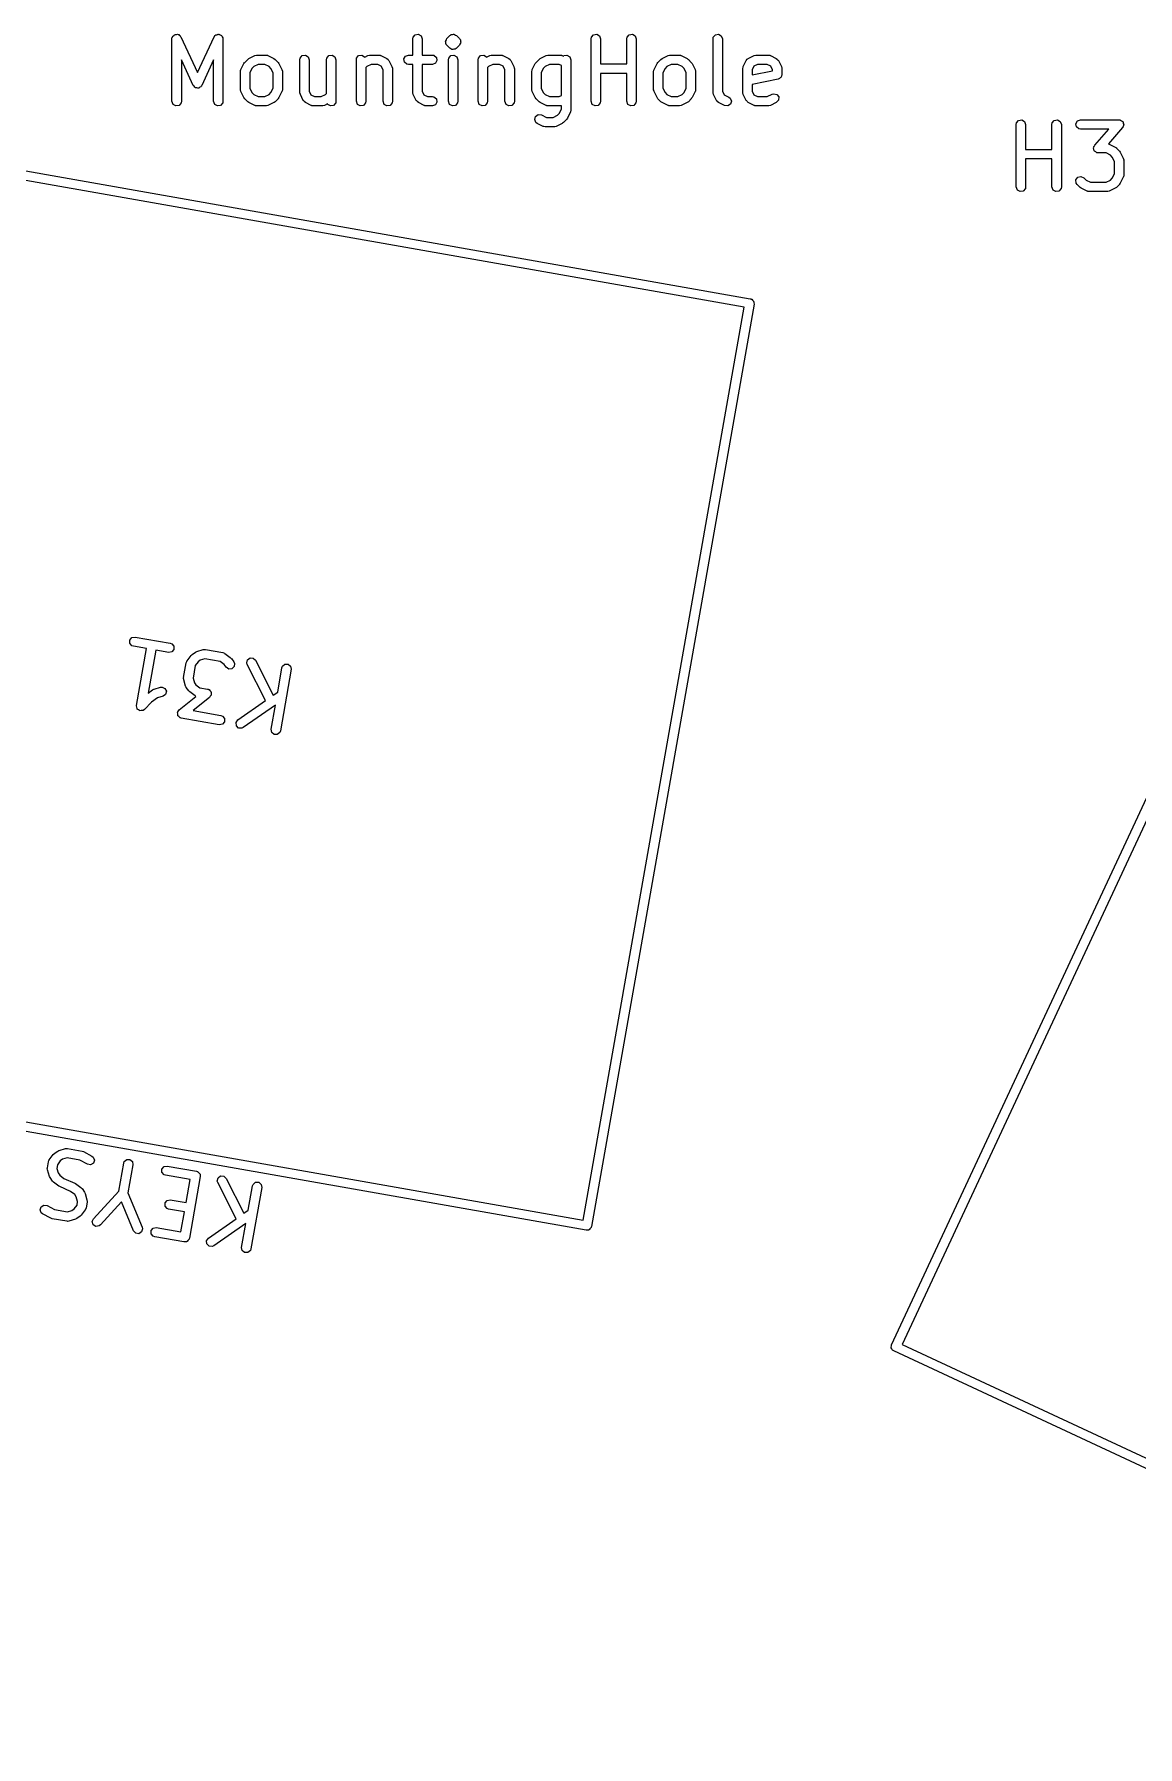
# Model space of a CAD drawing. Extents: x 65 to 209, y -133 to -44.
# Drawn here: x 160.23 to 177.91, y -133.03 to -105.61 of the extents above; entities that cross this region are included whole.
import ezdxf

# ---------------------------------------------------------------- set-up
doc = ezdxf.new("R2010")
doc.units = 0
doc.layers.add('BLACK', color=7, linetype='CONTINUOUS')

msp = doc.modelspace()

# ---------------------------------------------------------------- linework, layer by layer
at = {"layer": 'BLACK', "linetype": 'CONTINUOUS'}
for p, q in [((162.439, -105.68), (162.444, -105.655)), ((162.439, -106.68), (162.439, -105.68)), ((162.444, -105.655), (162.45, -105.647)), ((162.45, -105.647), (162.453, -105.637)), ((162.453, -105.637), (162.466, -105.628)), ((162.466, -105.628), (162.477, -105.615)), ((162.477, -105.615), (162.487, -105.614)), ((162.487, -105.614), (162.495, -105.608)), ((162.495, -105.608), (162.511, -105.609)), ((162.511, -105.609), (162.527, -105.607)), ((162.527, -105.607), (162.536, -105.612)), ((162.536, -105.612), (162.546, -105.612)), ((162.546, -105.612), (162.558, -105.624)), ((162.558, -105.624), (162.572, -105.632)), ((162.572, -105.632), (162.575, -105.642)), ((162.575, -105.642), (162.582, -105.649)), ((162.582, -105.649), (162.848, -106.217)), ((162.848, -106.217), (163.113, -105.649)), ((163.113, -105.649), (163.128, -105.627)), ((163.128, -105.627), (163.137, -105.623)), ((163.137, -105.623), (163.143, -105.615)), ((163.143, -105.615), (163.16, -105.613)), ((163.16, -105.613), (163.174, -105.606)), ((163.174, -105.606), (163.184, -105.608)), ((163.184, -105.608), (163.194, -105.607)), ((163.194, -105.607), (163.208, -105.615)), ((163.208, -105.615), (163.224, -105.619)), ((163.224, -105.619), (163.23, -105.627)), ((163.23, -105.627), (163.238, -105.632)), ((163.238, -105.632), (163.244, -105.648)), ((163.244, -105.648), (163.253, -105.661)), ((163.253, -105.661), (163.253, -105.671)), ((163.253, -105.671), (163.256, -105.68)), ((163.256, -105.68), (163.256, -106.68)), ((166.296, -105.68), (166.301, -105.655)), ((166.296, -105.939), (166.296, -105.68)), ((166.301, -105.655), (166.334, -105.615)), ((166.334, -105.615), (166.384, -105.607)), ((166.384, -105.607), (166.429, -105.632)), ((166.429, -105.632), (166.446, -105.68)), ((166.446, -105.68), (166.446, -105.939)), ((166.821, -105.721), (166.823, -105.715)), ((166.826, -105.74), (166.821, -105.721)), ((166.823, -105.709), (166.834, -105.693)), ((166.823, -105.715), (166.823, -105.709)), ((166.827, -105.76), (166.826, -105.74)), ((166.833, -105.768), (166.827, -105.76)), ((166.834, -105.771), (166.833, -105.768)), ((166.834, -105.693), (166.842, -105.675)), ((166.837, -105.773), (166.834, -105.771)), ((166.842, -105.781), (166.837, -105.773)), ((166.842, -105.675), (166.89, -105.627)), ((166.89, -105.829), (166.842, -105.781)), ((166.89, -105.627), (166.898, -105.622)), ((166.907, -105.837), (166.89, -105.829)), ((166.898, -105.622), (166.9, -105.619)), ((166.9, -105.619), (166.903, -105.618)), ((166.903, -105.618), (166.905, -105.615)), ((166.903, -105.618), (166.903, -105.618)), ((166.905, -105.615), (166.907, -105.615)), ((166.907, -105.615), (166.911, -105.612)), ((166.923, -105.848), (166.907, -105.837)), ((166.911, -105.612), (166.931, -105.611)), ((166.927, -105.848), (166.923, -105.848)), ((166.93, -105.849), (166.927, -105.848)), ((166.933, -105.849), (166.93, -105.849)), ((166.931, -105.611), (166.949, -105.606)), ((166.936, -105.85), (166.933, -105.849)), ((166.955, -105.845), (166.936, -105.85)), ((166.949, -105.606), (166.953, -105.607)), ((166.953, -105.607), (166.956, -105.607)), ((166.975, -105.844), (166.955, -105.845)), ((166.956, -105.607), (166.959, -105.608)), ((166.959, -105.608), (166.962, -105.608)), ((166.962, -105.608), (166.978, -105.619)), ((166.978, -105.841), (166.975, -105.844)), ((166.978, -105.619), (166.996, -105.627)), ((166.98, -105.841), (166.978, -105.841)), ((166.982, -105.838), (166.98, -105.841)), ((166.983, -105.838), (166.982, -105.838)), ((166.986, -105.837), (166.983, -105.838)), ((166.988, -105.834), (166.986, -105.837)), ((166.996, -105.829), (166.988, -105.834)), ((166.996, -105.627), (167.044, -105.675)), ((167.044, -105.781), (166.996, -105.829)), ((167.044, -105.675), (167.049, -105.683)), ((167.052, -105.763), (167.044, -105.781)), ((167.049, -105.683), (167.052, -105.685)), ((167.052, -105.685), (167.053, -105.688)), ((167.063, -105.747), (167.052, -105.763)), ((167.053, -105.688), (167.058, -105.696)), ((167.058, -105.696), (167.06, -105.716)), ((167.06, -105.716), (167.065, -105.735)), ((167.065, -105.735), (167.062, -105.741)), ((167.062, -105.741), (167.063, -105.747)), ((169.154, -105.68), (169.158, -105.655)), ((169.154, -106.68), (169.154, -105.68)), ((169.158, -105.655), (169.191, -105.615)), ((169.191, -105.615), (169.242, -105.607)), ((169.242, -105.607), (169.286, -105.632)), ((169.286, -105.632), (169.304, -105.68)), ((169.304, -105.68), (169.304, -106.082)), ((169.725, -105.68), (169.73, -105.655)), ((169.725, -106.082), (169.725, -105.68)), ((169.73, -105.655), (169.762, -105.615)), ((169.762, -105.615), (169.813, -105.607)), ((169.813, -105.607), (169.857, -105.632)), ((169.857, -105.632), (169.875, -105.68)), ((169.875, -105.68), (169.875, -106.68)), ((171.106, -105.68), (171.11, -105.655)), ((171.106, -106.538), (171.106, -105.68)), ((171.11, -105.655), (171.143, -105.615)), ((171.143, -105.615), (171.194, -105.607)), ((171.194, -105.607), (171.238, -105.632)), ((171.238, -105.632), (171.256, -105.68)), ((171.256, -105.68), (171.256, -106.52)), ((162.78, -106.426), (162.589, -106.018)), ((162.589, -106.018), (162.589, -106.68)), ((163.106, -106.018), (162.916, -106.426)), ((163.106, -106.68), (163.106, -106.018)), ((163.542, -106.171), (163.59, -106.075)), ((163.59, -106.075), (163.603, -106.057)), ((163.603, -106.057), (163.604, -106.056)), ((163.604, -106.056), (163.652, -106.008)), ((163.652, -106.008), (163.67, -105.995)), ((163.67, -105.995), (163.671, -105.994)), ((163.671, -105.994), (163.766, -105.947)), ((163.749, -106.123), (163.719, -106.153)), ((163.818, -106.089), (163.749, -106.123)), ((163.766, -105.947), (163.791, -105.939)), ((163.791, -105.939), (163.796, -105.94)), ((163.796, -105.94), (163.8, -105.939)), ((163.8, -105.939), (163.943, -105.939)), ((163.925, -106.089), (163.818, -106.089)), ((163.994, -106.123), (163.925, -106.089)), ((163.943, -105.939), (163.969, -105.943)), ((163.969, -105.943), (163.972, -105.946)), ((163.972, -105.946), (163.976, -105.947)), ((163.976, -105.947), (164.072, -105.994)), ((164.024, -106.153), (163.994, -106.123)), ((164.072, -105.994), (164.09, -106.008)), ((164.09, -106.008), (164.091, -106.008)), ((164.091, -106.008), (164.139, -106.056)), ((164.139, -106.056), (164.152, -106.074)), ((164.152, -106.074), (164.153, -106.075)), ((164.153, -106.075), (164.2, -106.171)), ((164.487, -106.014), (164.491, -105.988)), ((164.487, -106.538), (164.487, -106.014)), ((164.491, -105.988), (164.524, -105.949)), ((164.524, -105.949), (164.575, -105.94)), ((164.575, -105.94), (164.619, -105.966)), ((164.619, -105.966), (164.637, -106.014)), ((164.637, -106.014), (164.637, -106.52)), ((164.915, -106.014), (164.92, -105.988)), ((164.915, -106.554), (164.915, -106.014)), ((164.92, -105.988), (164.953, -105.949)), ((164.953, -105.949), (165.004, -105.94)), ((165.004, -105.94), (165.048, -105.966)), ((165.048, -105.966), (165.065, -106.014)), ((165.065, -106.014), (165.065, -106.68)), ((165.392, -106.014), (165.396, -105.988)), ((165.392, -106.68), (165.392, -106.014)), ((165.396, -105.988), (165.429, -105.949)), ((165.429, -105.949), (165.48, -105.94)), ((165.48, -105.94), (165.524, -105.966)), ((165.524, -105.966), (165.526, -105.971)), ((165.526, -105.971), (165.576, -105.947)), ((165.559, -106.123), (165.542, -106.14)), ((165.542, -106.14), (165.542, -106.68)), ((165.627, -106.089), (165.559, -106.123)), ((165.576, -105.947), (165.601, -105.939)), ((165.601, -105.939), (165.605, -105.94)), ((165.605, -105.94), (165.61, -105.939)), ((165.61, -105.939), (165.752, -105.939)), ((165.735, -106.089), (165.627, -106.089)), ((165.792, -106.117), (165.735, -106.089)), ((165.752, -105.939), (165.778, -105.943)), ((165.778, -105.943), (165.781, -105.946)), ((165.781, -105.946), (165.786, -105.947)), ((165.786, -105.947), (165.881, -105.994)), ((165.82, -106.174), (165.792, -106.117)), ((165.881, -105.994), (165.902, -106.01)), ((165.902, -106.01), (165.907, -106.02)), ((165.907, -106.02), (165.915, -106.028)), ((165.915, -106.028), (165.962, -106.123)), ((165.962, -106.123), (165.97, -106.148)), ((165.97, -106.148), (165.969, -106.152)), ((166.155, -106.001), (166.18, -105.956)), ((166.164, -106.051), (166.155, -106.001)), ((166.203, -106.084), (166.164, -106.051)), ((166.18, -105.956), (166.229, -105.939)), ((166.229, -106.089), (166.203, -106.084)), ((166.229, -105.939), (166.296, -105.939)), ((166.296, -106.089), (166.229, -106.089)), ((166.296, -106.538), (166.296, -106.089)), ((166.446, -105.939), (166.61, -105.939)), ((166.61, -106.089), (166.446, -106.089)), ((166.446, -106.089), (166.446, -106.52)), ((166.61, -105.939), (166.635, -105.943)), ((166.658, -106.071), (166.61, -106.089)), ((166.635, -105.943), (166.674, -105.976)), ((166.683, -106.027), (166.658, -106.071)), ((166.674, -105.976), (166.683, -106.027)), ((166.868, -106.014), (166.872, -105.988)), ((166.868, -106.68), (166.868, -106.014)), ((166.872, -105.988), (166.905, -105.949)), ((166.905, -105.949), (166.956, -105.94)), ((166.956, -105.94), (167, -105.966)), ((167, -105.966), (167.018, -106.014)), ((167.018, -106.014), (167.018, -106.68)), ((167.344, -106.014), (167.349, -105.988)), ((167.344, -106.68), (167.344, -106.014)), ((167.349, -105.988), (167.382, -105.949)), ((167.382, -105.949), (167.432, -105.94)), ((167.432, -105.94), (167.476, -105.966)), ((167.476, -105.966), (167.479, -105.971)), ((167.479, -105.971), (167.528, -105.947)), ((167.511, -106.123), (167.494, -106.14)), ((167.494, -106.14), (167.494, -106.68)), ((167.58, -106.089), (167.511, -106.123)), ((167.528, -105.947), (167.553, -105.939)), ((167.553, -105.939), (167.558, -105.94)), ((167.558, -105.94), (167.562, -105.939)), ((167.562, -105.939), (167.705, -105.939)), ((167.687, -106.089), (167.58, -106.089)), ((167.744, -106.117), (167.687, -106.089)), ((167.705, -105.939), (167.73, -105.943)), ((167.73, -105.943), (167.734, -105.946)), ((167.734, -105.946), (167.738, -105.947)), ((167.738, -105.947), (167.834, -105.994)), ((167.773, -106.174), (167.744, -106.117)), ((167.834, -105.994), (167.854, -106.01)), ((167.854, -106.01), (167.859, -106.02)), ((167.859, -106.02), (167.867, -106.028)), ((167.867, -106.028), (167.915, -106.123)), ((167.915, -106.123), (167.922, -106.148)), ((167.922, -106.148), (167.921, -106.152)), ((168.209, -106.171), (168.257, -106.075)), ((168.257, -106.075), (168.27, -106.057)), ((168.27, -106.057), (168.271, -106.056)), ((168.271, -106.056), (168.318, -106.008)), ((168.318, -106.008), (168.337, -105.995)), ((168.337, -105.995), (168.338, -105.994)), ((168.338, -105.994), (168.433, -105.947)), ((168.416, -106.123), (168.385, -106.153)), ((168.484, -106.089), (168.416, -106.123)), ((168.433, -105.947), (168.458, -105.939)), ((168.458, -105.939), (168.462, -105.94)), ((168.462, -105.94), (168.467, -105.939)), ((168.467, -105.939), (168.657, -105.939)), ((168.639, -106.089), (168.484, -106.089)), ((168.677, -106.108), (168.639, -106.089)), ((168.657, -105.939), (168.683, -105.943)), ((168.677, -106.586), (168.677, -106.108)), ((168.683, -105.943), (168.686, -105.946)), ((168.686, -105.946), (168.691, -105.947)), ((168.691, -105.947), (168.709, -105.956)), ((168.709, -105.956), (168.715, -105.949)), ((168.715, -105.949), (168.765, -105.94)), ((168.765, -105.94), (168.81, -105.966)), ((168.81, -105.966), (168.827, -106.014)), ((168.827, -106.014), (168.827, -106.823)), ((169.304, -106.082), (169.725, -106.082)), ((170.161, -106.171), (170.209, -106.075)), ((170.209, -106.075), (170.222, -106.057)), ((170.222, -106.057), (170.223, -106.056)), ((170.223, -106.056), (170.271, -106.008)), ((170.271, -106.008), (170.289, -105.995)), ((170.289, -105.995), (170.29, -105.994)), ((170.29, -105.994), (170.386, -105.947)), ((170.368, -106.123), (170.338, -106.153)), ((170.437, -106.089), (170.368, -106.123)), ((170.386, -105.947), (170.41, -105.939)), ((170.41, -105.939), (170.415, -105.94)), ((170.415, -105.94), (170.419, -105.939)), ((170.419, -105.939), (170.562, -105.939)), ((170.544, -106.089), (170.437, -106.089)), ((170.613, -106.123), (170.544, -106.089)), ((170.562, -105.939), (170.588, -105.943)), ((170.588, -105.943), (170.591, -105.946)), ((170.591, -105.946), (170.595, -105.947)), ((170.595, -105.947), (170.691, -105.994)), ((170.643, -106.153), (170.613, -106.123)), ((170.691, -105.994), (170.709, -106.008)), ((170.709, -106.008), (170.71, -106.008)), ((170.71, -106.008), (170.758, -106.056)), ((170.758, -106.056), (170.771, -106.074)), ((170.771, -106.074), (170.772, -106.075)), ((170.772, -106.075), (170.819, -106.171)), ((171.582, -106.157), (171.587, -106.131)), ((171.587, -106.131), (171.59, -106.127)), ((171.59, -106.123), (171.638, -106.028)), ((171.59, -106.127), (171.59, -106.123)), ((171.638, -106.028), (171.653, -106.007)), ((171.653, -106.007), (171.663, -106.002)), ((171.663, -106.002), (171.671, -105.994)), ((171.671, -105.994), (171.766, -105.947)), ((171.761, -106.117), (171.732, -106.174)), ((171.818, -106.089), (171.761, -106.117)), ((171.766, -105.947), (171.791, -105.939)), ((171.791, -105.939), (171.796, -105.94)), ((171.796, -105.94), (171.8, -105.939)), ((171.8, -105.939), (171.99, -105.939)), ((171.973, -106.089), (171.818, -106.089)), ((172.03, -106.117), (171.973, -106.089)), ((171.99, -105.939), (172.016, -105.943)), ((172.016, -105.943), (172.02, -105.946)), ((172.02, -105.946), (172.024, -105.947)), ((172.024, -105.947), (172.119, -105.994)), ((172.058, -106.174), (172.03, -106.117)), ((172.119, -105.994), (172.14, -106.01)), ((172.14, -106.01), (172.145, -106.02)), ((172.145, -106.02), (172.153, -106.028)), ((172.153, -106.028), (172.2, -106.123)), ((172.2, -106.123), (172.208, -106.148)), ((172.208, -106.148), (172.207, -106.152)), ((163.535, -106.204), (163.539, -106.179)), ((163.535, -106.49), (163.535, -106.204)), ((163.539, -106.179), (163.542, -106.175)), ((163.542, -106.175), (163.542, -106.171)), ((163.719, -106.153), (163.685, -106.222)), ((163.685, -106.222), (163.685, -106.472)), ((164.058, -106.222), (164.024, -106.153)), ((164.058, -106.472), (164.058, -106.222)), ((164.2, -106.171), (164.208, -106.196)), ((164.208, -106.196), (164.207, -106.2)), ((164.207, -106.2), (164.208, -106.204)), ((164.208, -106.204), (164.208, -106.49)), ((165.82, -106.68), (165.82, -106.174)), ((165.969, -106.152), (165.97, -106.157)), ((165.97, -106.157), (165.97, -106.68)), ((167.773, -106.68), (167.773, -106.174)), ((167.921, -106.152), (167.923, -106.157)), ((167.923, -106.157), (167.923, -106.68)), ((168.201, -106.204), (168.206, -106.179)), ((168.201, -106.49), (168.201, -106.204)), ((168.206, -106.179), (168.209, -106.175)), ((168.209, -106.175), (168.209, -106.171)), ((168.385, -106.153), (168.351, -106.222)), ((168.351, -106.222), (168.351, -106.472)), ((169.725, -106.232), (169.304, -106.232)), ((169.304, -106.232), (169.304, -106.68)), ((169.725, -106.68), (169.725, -106.232)), ((170.154, -106.204), (170.158, -106.179)), ((170.154, -106.49), (170.154, -106.204)), ((170.158, -106.179), (170.161, -106.175)), ((170.161, -106.175), (170.161, -106.171)), ((170.338, -106.153), (170.304, -106.222)), ((170.304, -106.222), (170.304, -106.472)), ((170.677, -106.222), (170.643, -106.153)), ((170.677, -106.472), (170.677, -106.222)), ((170.819, -106.171), (170.827, -106.196)), ((170.827, -106.196), (170.826, -106.2)), ((170.826, -106.2), (170.827, -106.204)), ((170.827, -106.204), (170.827, -106.49)), ((171.582, -106.538), (171.582, -106.157)), ((171.732, -106.174), (171.732, -106.256)), ((171.732, -106.256), (172.058, -106.19)), ((172.148, -106.325), (171.732, -106.409)), ((171.732, -106.409), (171.732, -106.52)), ((172.058, -106.19), (172.058, -106.174)), ((172.159, -106.319), (172.148, -106.325)), ((172.171, -106.317), (172.159, -106.319)), ((172.18, -106.306), (172.171, -106.317)), ((172.192, -106.299), (172.18, -106.306)), ((172.196, -106.287), (172.192, -106.299)), ((172.204, -106.277), (172.196, -106.287)), ((172.208, -106.252), (172.204, -106.277)), ((172.207, -106.152), (172.208, -106.157)), ((172.208, -106.157), (172.208, -106.252)), ((162.457, -106.729), (162.439, -106.68)), ((162.589, -106.68), (162.585, -106.706)), ((162.793, -106.44), (162.78, -106.426)), ((162.805, -106.456), (162.793, -106.44)), ((162.811, -106.458), (162.805, -106.456)), ((162.816, -106.463), (162.811, -106.458)), ((162.835, -106.464), (162.816, -106.463)), ((162.854, -106.469), (162.835, -106.464)), ((162.86, -106.467), (162.854, -106.469)), ((162.867, -106.467), (162.86, -106.467)), ((162.883, -106.456), (162.867, -106.467)), ((162.901, -106.448), (162.883, -106.456)), ((162.906, -106.44), (162.901, -106.448)), ((162.909, -106.438), (162.906, -106.44)), ((162.91, -106.434), (162.909, -106.438)), ((162.916, -106.426), (162.91, -106.434)), ((163.123, -106.729), (163.106, -106.68)), ((163.256, -106.68), (163.251, -106.706)), ((163.536, -106.494), (163.535, -106.49)), ((163.535, -106.498), (163.536, -106.494)), ((163.542, -106.523), (163.535, -106.498)), ((163.59, -106.619), (163.542, -106.523)), ((163.591, -106.62), (163.59, -106.619)), ((163.604, -106.638), (163.591, -106.62)), ((163.652, -106.686), (163.604, -106.638)), ((163.653, -106.686), (163.652, -106.686)), ((163.671, -106.7), (163.653, -106.686)), ((163.685, -106.472), (163.719, -106.541)), ((163.719, -106.541), (163.749, -106.571)), ((163.749, -106.571), (163.818, -106.605)), ((163.818, -106.605), (163.925, -106.605)), ((163.925, -106.605), (163.994, -106.571)), ((163.994, -106.571), (164.024, -106.541)), ((164.024, -106.541), (164.058, -106.472)), ((164.091, -106.686), (164.073, -106.699)), ((164.139, -106.638), (164.091, -106.686)), ((164.153, -106.619), (164.139, -106.637)), ((164.139, -106.637), (164.139, -106.638)), ((164.2, -106.523), (164.153, -106.619)), ((164.201, -106.519), (164.2, -106.523)), ((164.204, -106.516), (164.201, -106.519)), ((164.208, -106.49), (164.204, -106.516)), ((164.488, -106.542), (164.487, -106.538)), ((164.487, -106.546), (164.488, -106.542)), ((164.495, -106.571), (164.487, -106.546)), ((164.542, -106.666), (164.495, -106.571)), ((164.551, -106.674), (164.542, -106.666)), ((164.555, -106.684), (164.551, -106.674)), ((164.576, -106.7), (164.555, -106.684)), ((164.637, -106.52), (164.665, -106.577)), ((164.665, -106.577), (164.722, -106.605)), ((164.722, -106.605), (164.83, -106.605)), ((164.83, -106.605), (164.898, -106.571)), ((164.898, -106.571), (164.915, -106.554)), ((165.065, -106.68), (165.061, -106.706)), ((165.409, -106.729), (165.392, -106.68)), ((165.542, -106.68), (165.537, -106.706)), ((165.838, -106.729), (165.82, -106.68)), ((165.97, -106.68), (165.966, -106.706)), ((166.298, -106.542), (166.296, -106.538)), ((166.297, -106.546), (166.298, -106.542)), ((166.304, -106.571), (166.297, -106.546)), ((166.352, -106.666), (166.304, -106.571)), ((166.36, -106.674), (166.352, -106.666)), ((166.365, -106.684), (166.36, -106.674)), ((166.386, -106.7), (166.365, -106.684)), ((166.446, -106.52), (166.475, -106.577)), ((166.475, -106.577), (166.532, -106.605)), ((166.532, -106.605), (166.61, -106.605)), ((166.61, -106.605), (166.635, -106.61)), ((166.635, -106.61), (166.674, -106.643)), ((166.683, -106.693), (166.658, -106.738)), ((166.674, -106.643), (166.683, -106.693)), ((166.885, -106.729), (166.868, -106.68)), ((167.018, -106.68), (167.013, -106.706)), ((167.362, -106.729), (167.344, -106.68)), ((167.494, -106.68), (167.49, -106.706)), ((167.79, -106.729), (167.773, -106.68)), ((167.923, -106.68), (167.918, -106.706)), ((168.203, -106.494), (168.201, -106.49)), ((168.202, -106.498), (168.203, -106.494)), ((168.209, -106.523), (168.202, -106.498)), ((168.257, -106.619), (168.209, -106.523)), ((168.258, -106.62), (168.257, -106.619)), ((168.271, -106.638), (168.258, -106.62)), ((168.318, -106.686), (168.271, -106.638)), ((168.32, -106.686), (168.318, -106.686)), ((168.338, -106.7), (168.32, -106.686)), ((168.351, -106.472), (168.385, -106.541)), ((168.385, -106.541), (168.416, -106.571)), ((168.416, -106.571), (168.484, -106.605)), ((168.484, -106.605), (168.639, -106.605)), ((168.639, -106.605), (168.677, -106.586)), ((169.171, -106.729), (169.154, -106.68)), ((169.304, -106.68), (169.299, -106.706)), ((169.743, -106.729), (169.725, -106.68)), ((169.875, -106.68), (169.87, -106.706)), ((170.155, -106.494), (170.154, -106.49)), ((170.154, -106.498), (170.155, -106.494)), ((170.161, -106.523), (170.154, -106.498)), ((170.209, -106.619), (170.161, -106.523)), ((170.21, -106.62), (170.209, -106.619)), ((170.223, -106.638), (170.21, -106.62)), ((170.271, -106.686), (170.223, -106.638)), ((170.272, -106.686), (170.271, -106.686)), ((170.29, -106.7), (170.272, -106.686)), ((170.304, -106.472), (170.338, -106.541)), ((170.338, -106.541), (170.368, -106.571)), ((170.368, -106.571), (170.437, -106.605)), ((170.437, -106.605), (170.544, -106.605)), ((170.544, -106.605), (170.613, -106.571)), ((170.613, -106.571), (170.643, -106.541)), ((170.643, -106.541), (170.677, -106.472)), ((170.71, -106.686), (170.692, -106.699)), ((170.758, -106.638), (170.71, -106.686)), ((170.772, -106.619), (170.758, -106.637)), ((170.758, -106.637), (170.758, -106.638)), ((170.819, -106.523), (170.772, -106.619)), ((170.82, -106.519), (170.819, -106.523)), ((170.823, -106.516), (170.82, -106.519)), ((170.827, -106.49), (170.823, -106.516)), ((171.107, -106.542), (171.106, -106.538)), ((171.106, -106.546), (171.107, -106.542)), ((171.114, -106.571), (171.106, -106.546)), ((171.161, -106.666), (171.114, -106.571)), ((171.17, -106.674), (171.161, -106.666)), ((171.174, -106.684), (171.17, -106.674)), ((171.195, -106.7), (171.174, -106.684)), ((171.256, -106.52), (171.284, -106.577)), ((171.284, -106.577), (171.357, -106.613)), ((171.357, -106.613), (171.378, -106.629)), ((171.378, -106.629), (171.399, -106.676)), ((171.399, -106.676), (171.384, -106.725)), ((171.584, -106.542), (171.582, -106.538)), ((171.583, -106.546), (171.584, -106.542)), ((171.59, -106.571), (171.583, -106.546)), ((171.638, -106.666), (171.59, -106.571)), ((171.646, -106.674), (171.638, -106.666)), ((171.65, -106.684), (171.646, -106.674)), ((171.671, -106.7), (171.65, -106.684)), ((171.732, -106.52), (171.761, -106.577)), ((171.761, -106.577), (171.818, -106.605)), ((171.818, -106.605), (171.973, -106.605)), ((171.973, -106.605), (172.052, -106.566)), ((172.052, -106.566), (172.077, -106.558)), ((172.077, -106.558), (172.127, -106.57)), ((172.155, -106.663), (172.119, -106.7)), ((172.127, -106.57), (172.158, -106.611)), ((172.158, -106.611), (172.155, -106.663)), ((162.501, -106.754), (162.457, -106.729)), ((162.552, -106.745), (162.501, -106.754)), ((162.585, -106.706), (162.552, -106.745)), ((163.168, -106.754), (163.123, -106.729)), ((163.218, -106.745), (163.168, -106.754)), ((163.251, -106.706), (163.218, -106.745)), ((163.766, -106.747), (163.671, -106.7)), ((163.771, -106.748), (163.766, -106.747)), ((163.774, -106.751), (163.771, -106.748)), ((163.8, -106.755), (163.774, -106.751)), ((163.943, -106.755), (163.8, -106.755)), ((163.947, -106.754), (163.943, -106.755)), ((163.951, -106.755), (163.947, -106.754)), ((163.976, -106.747), (163.951, -106.755)), ((164.072, -106.7), (163.976, -106.747)), ((164.073, -106.699), (164.072, -106.7)), ((164.671, -106.747), (164.576, -106.7)), ((164.676, -106.748), (164.671, -106.747)), ((164.679, -106.751), (164.676, -106.748)), ((164.705, -106.755), (164.679, -106.751)), ((164.848, -106.755), (164.705, -106.755)), ((164.852, -106.754), (164.848, -106.755)), ((164.856, -106.755), (164.852, -106.754)), ((164.881, -106.747), (164.856, -106.755)), ((164.931, -106.723), (164.881, -106.747)), ((164.933, -106.729), (164.931, -106.723)), ((164.977, -106.754), (164.933, -106.729)), ((165.028, -106.745), (164.977, -106.754)), ((165.061, -106.706), (165.028, -106.745)), ((165.454, -106.754), (165.409, -106.729)), ((165.504, -106.745), (165.454, -106.754)), ((165.537, -106.706), (165.504, -106.745)), ((165.882, -106.754), (165.838, -106.729)), ((165.933, -106.745), (165.882, -106.754)), ((165.966, -106.706), (165.933, -106.745)), ((166.481, -106.747), (166.386, -106.7)), ((166.485, -106.748), (166.481, -106.747)), ((166.489, -106.751), (166.485, -106.748)), ((166.514, -106.755), (166.489, -106.751)), ((166.61, -106.755), (166.514, -106.755)), ((166.658, -106.738), (166.61, -106.755)), ((166.93, -106.754), (166.885, -106.729)), ((166.98, -106.745), (166.93, -106.754)), ((167.013, -106.706), (166.98, -106.745)), ((167.406, -106.754), (167.362, -106.729)), ((167.457, -106.745), (167.406, -106.754)), ((167.49, -106.706), (167.457, -106.745)), ((167.835, -106.754), (167.79, -106.729)), ((167.885, -106.745), (167.835, -106.754)), ((167.918, -106.706), (167.885, -106.745)), ((168.249, -106.971), (168.264, -106.921)), ((168.269, -107.018), (168.249, -106.971)), ((168.264, -106.921), (168.306, -106.893)), ((168.306, -106.893), (168.357, -106.899)), ((168.433, -106.747), (168.338, -106.7)), ((168.357, -106.899), (168.437, -106.939)), ((168.438, -106.748), (168.433, -106.747)), ((168.437, -106.939), (168.544, -106.939)), ((168.441, -106.751), (168.438, -106.748)), ((168.467, -106.755), (168.441, -106.751)), ((168.657, -106.755), (168.467, -106.755)), ((168.544, -106.939), (168.613, -106.904)), ((168.613, -106.904), (168.643, -106.874)), ((168.643, -106.874), (168.677, -106.806)), ((168.661, -106.754), (168.657, -106.755)), ((168.666, -106.755), (168.661, -106.754)), ((168.677, -106.751), (168.666, -106.755)), ((168.677, -106.806), (168.677, -106.751)), ((168.758, -106.972), (168.71, -107.019)), ((168.772, -106.952), (168.758, -106.97)), ((168.758, -106.97), (168.758, -106.972)), ((168.819, -106.857), (168.772, -106.952)), ((168.82, -106.852), (168.819, -106.857)), ((168.823, -106.849), (168.82, -106.852)), ((168.827, -106.823), (168.823, -106.849)), ((169.216, -106.754), (169.171, -106.729)), ((169.266, -106.745), (169.216, -106.754)), ((169.299, -106.706), (169.266, -106.745)), ((169.787, -106.754), (169.743, -106.729)), ((169.838, -106.745), (169.787, -106.754)), ((169.87, -106.706), (169.838, -106.745)), ((170.386, -106.747), (170.29, -106.7)), ((170.39, -106.748), (170.386, -106.747)), ((170.393, -106.751), (170.39, -106.748)), ((170.419, -106.755), (170.393, -106.751)), ((170.562, -106.755), (170.419, -106.755)), ((170.566, -106.754), (170.562, -106.755)), ((170.57, -106.755), (170.566, -106.754)), ((170.595, -106.747), (170.57, -106.755)), ((170.691, -106.7), (170.595, -106.747)), ((170.692, -106.699), (170.691, -106.7)), ((171.29, -106.747), (171.195, -106.7)), ((171.341, -106.753), (171.29, -106.747)), ((171.384, -106.725), (171.341, -106.753)), ((171.766, -106.747), (171.671, -106.7)), ((171.771, -106.748), (171.766, -106.747)), ((171.774, -106.751), (171.771, -106.748)), ((171.8, -106.755), (171.774, -106.751)), ((171.99, -106.755), (171.8, -106.755)), ((171.995, -106.754), (171.99, -106.755)), ((171.999, -106.755), (171.995, -106.754)), ((172.024, -106.747), (171.999, -106.755)), ((172.119, -106.7), (172.024, -106.747)), ((156.929, -107.238), (171.701, -109.842)), ((168.29, -107.033), (168.269, -107.018)), ((168.386, -107.081), (168.29, -107.033)), ((168.39, -107.081), (168.386, -107.081)), ((168.393, -107.084), (168.39, -107.081)), ((168.419, -107.089), (168.393, -107.084)), ((168.562, -107.089), (168.419, -107.089)), ((168.566, -107.087), (168.562, -107.089)), ((168.57, -107.088), (168.566, -107.087)), ((168.595, -107.081), (168.57, -107.088)), ((168.691, -107.033), (168.595, -107.081)), ((168.692, -107.032), (168.691, -107.033)), ((168.71, -107.019), (168.692, -107.032)), ((175.963, -107.052), (175.968, -107.027)), ((175.963, -108.052), (175.963, -107.052)), ((175.968, -107.027), (176.001, -106.987)), ((176.001, -106.987), (176.051, -106.979)), ((176.051, -106.979), (176.096, -107.004)), ((176.096, -107.004), (176.113, -107.052)), ((176.113, -107.052), (176.113, -107.454)), ((176.535, -107.052), (176.539, -107.027)), ((176.535, -107.454), (176.535, -107.052)), ((176.539, -107.027), (176.572, -106.987)), ((176.572, -106.987), (176.623, -106.979)), ((176.623, -106.979), (176.667, -107.004)), ((176.667, -107.004), (176.685, -107.052)), ((176.685, -107.052), (176.685, -108.052)), ((176.917, -107.039), (176.942, -106.995)), ((176.926, -107.09), (176.917, -107.039)), ((176.965, -107.123), (176.926, -107.09)), ((176.942, -106.995), (176.99, -106.977)), ((176.99, -107.127), (176.965, -107.123)), ((176.99, -106.977), (177.61, -106.977)), ((177.444, -107.127), (176.99, -107.127)), ((177.22, -107.384), (177.444, -107.127)), ((177.666, -107.102), (177.438, -107.362)), ((177.61, -106.977), (177.621, -106.979)), ((177.621, -106.979), (177.624, -106.979)), ((177.624, -106.979), (177.627, -106.98)), ((177.627, -106.98), (177.635, -106.982)), ((177.635, -106.982), (177.651, -106.995)), ((177.651, -106.995), (177.668, -107.005)), ((177.673, -107.083), (177.666, -107.102)), ((177.668, -107.005), (177.67, -107.011)), ((177.67, -107.011), (177.674, -107.015)), ((177.683, -107.065), (177.673, -107.083)), ((177.674, -107.015), (177.678, -107.035)), ((177.678, -107.035), (177.685, -107.054)), ((177.685, -107.054), (177.682, -107.06)), ((177.682, -107.06), (177.683, -107.065)), ((171.602, -109.977), (156.977, -107.398)), ((176.113, -107.454), (176.535, -107.454)), ((177.201, -107.432), (177.203, -107.426)), ((177.208, -107.451), (177.201, -107.432)), ((177.202, -107.42), (177.212, -107.403)), ((177.203, -107.426), (177.202, -107.42)), ((177.211, -107.471), (177.208, -107.451)), ((177.216, -107.475), (177.211, -107.471)), ((177.212, -107.403), (177.22, -107.384)), ((177.218, -107.48), (177.216, -107.475)), ((177.235, -107.491), (177.218, -107.48)), ((177.251, -107.504), (177.235, -107.491)), ((177.259, -107.505), (177.251, -107.504)), ((177.262, -107.507), (177.259, -107.505)), ((177.265, -107.506), (177.262, -107.507)), ((177.276, -107.508), (177.265, -107.506)), ((177.401, -107.508), (177.276, -107.508)), ((177.47, -107.543), (177.401, -107.508)), ((177.438, -107.362), (177.445, -107.363)), ((177.445, -107.363), (177.448, -107.366)), ((177.448, -107.366), (177.453, -107.366)), ((177.453, -107.366), (177.548, -107.414)), ((177.548, -107.414), (177.566, -107.427)), ((177.566, -107.427), (177.567, -107.428)), ((177.567, -107.428), (177.615, -107.476)), ((177.615, -107.476), (177.628, -107.494)), ((177.628, -107.494), (177.629, -107.495)), ((177.629, -107.495), (177.677, -107.59)), ((176.535, -107.604), (176.113, -107.604)), ((176.113, -107.604), (176.113, -108.052)), ((176.535, -108.052), (176.535, -107.604)), ((177.5, -107.573), (177.47, -107.543)), ((177.535, -107.642), (177.5, -107.573)), ((177.535, -107.844), (177.535, -107.642)), ((177.677, -107.59), (177.684, -107.615)), ((177.684, -107.615), (177.683, -107.62)), ((177.683, -107.62), (177.685, -107.624)), ((177.685, -107.624), (177.685, -107.862)), ((175.981, -108.101), (175.963, -108.052)), ((176.113, -108.052), (176.109, -108.078)), ((176.552, -108.101), (176.535, -108.052)), ((176.685, -108.052), (176.68, -108.078)), ((176.918, -107.938), (176.947, -107.896)), ((176.923, -107.989), (176.918, -107.938)), ((176.937, -108.01), (176.923, -107.989)), ((176.985, -108.058), (176.937, -108.01)), ((176.947, -107.896), (176.997, -107.882)), ((176.987, -108.058), (176.985, -108.058)), ((177.005, -108.072), (176.987, -108.058)), ((176.997, -107.882), (177.044, -107.904)), ((177.044, -107.904), (177.083, -107.943)), ((177.083, -107.943), (177.151, -107.977)), ((177.151, -107.977), (177.401, -107.977)), ((177.401, -107.977), (177.47, -107.943)), ((177.47, -107.943), (177.5, -107.913)), ((177.5, -107.913), (177.535, -107.844)), ((177.567, -108.058), (177.549, -108.071)), ((177.615, -108.01), (177.567, -108.058)), ((177.616, -108.009), (177.615, -108.01)), ((177.629, -107.991), (177.616, -108.009)), ((177.677, -107.895), (177.629, -107.991)), ((177.68, -107.888), (177.677, -107.891)), ((177.677, -107.891), (177.677, -107.895)), ((177.685, -107.862), (177.68, -107.888)), ((176.025, -108.126), (175.981, -108.101)), ((176.076, -108.117), (176.025, -108.126)), ((176.109, -108.078), (176.076, -108.117)), ((176.596, -108.126), (176.552, -108.101)), ((176.647, -108.117), (176.596, -108.126)), ((176.68, -108.078), (176.647, -108.117)), ((177.1, -108.119), (177.005, -108.072)), ((177.104, -108.12), (177.1, -108.119)), ((177.108, -108.123), (177.104, -108.12)), ((177.133, -108.127), (177.108, -108.123)), ((177.419, -108.127), (177.133, -108.127)), ((177.423, -108.126), (177.419, -108.127)), ((177.428, -108.127), (177.423, -108.126)), ((177.453, -108.119), (177.428, -108.127)), ((177.548, -108.072), (177.453, -108.119)), ((177.549, -108.071), (177.548, -108.072)), ((169.023, -124.602), (171.602, -109.977)), ((171.762, -109.929), (169.158, -124.701)), ((171.701, -109.842), (171.711, -109.846)), ((171.711, -109.846), (171.714, -109.846)), ((171.714, -109.846), (171.717, -109.848)), ((171.717, -109.848), (171.726, -109.851)), ((171.726, -109.851), (171.738, -109.866)), ((171.738, -109.866), (171.753, -109.879)), ((171.753, -109.879), (171.755, -109.885)), ((171.755, -109.885), (171.759, -109.891)), ((171.759, -109.891), (171.759, -109.91)), ((171.759, -109.91), (171.762, -109.929)), ((173.965, -126.596), (180.304, -113.001)), ((180.409, -113.133), (174.133, -126.591)), ((161.765, -115.31), (161.798, -115.27)), ((161.765, -115.361), (161.765, -115.31)), ((161.798, -115.4), (161.765, -115.361)), ((161.798, -115.27), (161.849, -115.262)), ((161.823, -115.409), (161.798, -115.4)), ((162.03, -115.446), (161.823, -115.409)), ((161.849, -115.262), (162.412, -115.361)), ((161.87, -116.357), (162.03, -115.446)), ((162.178, -115.472), (162.057, -116.158)), ((162.386, -115.508), (162.178, -115.472)), ((162.412, -115.361), (162.436, -115.37)), ((162.436, -115.37), (162.469, -115.409)), ((162.469, -115.46), (162.436, -115.5)), ((162.469, -115.409), (162.469, -115.46)), ((162.838, -115.492), (162.94, -115.462)), ((162.94, -115.462), (162.966, -115.459)), ((162.966, -115.459), (162.97, -115.461)), ((162.97, -115.461), (162.974, -115.46)), ((162.974, -115.46), (163.256, -115.51)), ((162.436, -115.5), (162.386, -115.508)), ((162.625, -115.91), (162.667, -115.675)), ((162.667, -115.675), (162.676, -115.651)), ((162.676, -115.651), (162.679, -115.648)), ((162.679, -115.648), (162.68, -115.644)), ((162.68, -115.644), (162.744, -115.558)), ((162.744, -115.558), (162.76, -115.543)), ((162.76, -115.543), (162.761, -115.541)), ((162.761, -115.541), (162.816, -115.503)), ((162.811, -115.719), (162.776, -115.918)), ((162.857, -115.657), (162.811, -115.719)), ((162.816, -115.503), (162.837, -115.493)), ((162.837, -115.493), (162.838, -115.492)), ((162.892, -115.633), (162.857, -115.657)), ((162.966, -115.611), (162.892, -115.633)), ((163.212, -115.654), (162.966, -115.611)), ((163.274, -115.7), (163.212, -115.654)), ((163.256, -115.51), (163.28, -115.518)), ((163.305, -115.745), (163.274, -115.7)), ((163.28, -115.518), (163.283, -115.522)), ((163.283, -115.522), (163.287, -115.523)), ((163.287, -115.523), (163.373, -115.587)), ((163.347, -115.774), (163.305, -115.745)), ((163.373, -115.587), (163.388, -115.603)), ((163.388, -115.603), (163.39, -115.604)), ((163.39, -115.604), (163.428, -115.659)), ((163.435, -115.734), (163.399, -115.77)), ((163.428, -115.659), (163.439, -115.683)), ((163.439, -115.683), (163.435, -115.734)), ((163.637, -115.675), (163.649, -115.625)), ((163.645, -115.7), (163.637, -115.675)), ((163.938, -116.279), (163.645, -115.7)), ((163.649, -115.625), (163.69, -115.594)), ((163.69, -115.594), (163.741, -115.597)), ((163.741, -115.597), (163.779, -115.632)), ((163.779, -115.632), (164.062, -116.192)), ((164.201, -115.752), (164.209, -115.728)), ((164.209, -115.728), (164.249, -115.695)), ((164.249, -115.695), (164.3, -115.695)), ((164.3, -115.695), (164.339, -115.728)), ((164.339, -115.728), (164.348, -115.778)), ((162.624, -115.918), (162.626, -115.914)), ((162.627, -115.944), (162.624, -115.918)), ((162.626, -115.914), (162.625, -115.91)), ((162.658, -116.046), (162.627, -115.944)), ((162.776, -115.918), (162.798, -115.992)), ((162.798, -115.992), (162.823, -116.027)), ((163.399, -115.77), (163.347, -115.774)), ((164.132, -116.144), (164.201, -115.752)), ((164.348, -115.778), (164.175, -116.763)), ((162.057, -116.158), (162.129, -116.107)), ((162.206, -116.237), (162.111, -116.303)), ((162.129, -116.107), (162.15, -116.097)), ((162.15, -116.097), (162.151, -116.096)), ((162.151, -116.096), (162.253, -116.066)), ((162.296, -116.21), (162.206, -116.237)), ((162.253, -116.066), (162.279, -116.063)), ((162.279, -116.063), (162.326, -116.084)), ((162.337, -116.179), (162.296, -116.21)), ((162.326, -116.084), (162.349, -116.129)), ((162.349, -116.129), (162.337, -116.179)), ((162.553, -116.427), (162.822, -116.211)), ((162.659, -116.048), (162.658, -116.046)), ((162.668, -116.068), (162.659, -116.048)), ((162.707, -116.123), (162.668, -116.068)), ((162.708, -116.124), (162.707, -116.123)), ((162.724, -116.14), (162.708, -116.124)), ((162.809, -116.204), (162.724, -116.14)), ((163.042, -116.227), (162.776, -116.44)), ((162.813, -116.205), (162.809, -116.204)), ((162.816, -116.208), (162.813, -116.205)), ((162.822, -116.211), (162.816, -116.208)), ((162.823, -116.027), (162.884, -116.073)), ((162.884, -116.073), (163.008, -116.094)), ((163.008, -116.094), (163.018, -116.098)), ((163.018, -116.098), (163.022, -116.098)), ((163.022, -116.098), (163.024, -116.1)), ((163.024, -116.1), (163.032, -116.103)), ((163.032, -116.103), (163.045, -116.119)), ((163.052, -116.209), (163.042, -116.227)), ((163.045, -116.119), (163.06, -116.132)), ((163.065, -116.194), (163.052, -116.209)), ((163.06, -116.132), (163.061, -116.138)), ((163.061, -116.138), (163.065, -116.143)), ((163.065, -116.143), (163.065, -116.163)), ((163.065, -116.163), (163.068, -116.183)), ((163.068, -116.183), (163.065, -116.188)), ((163.065, -116.188), (163.065, -116.194)), ((163.495, -116.589), (163.938, -116.279)), ((164.062, -116.192), (164.132, -116.144)), ((161.869, -116.365), (161.87, -116.361)), ((161.875, -116.386), (161.869, -116.365)), ((161.87, -116.361), (161.87, -116.357)), ((161.879, -116.407), (161.875, -116.386)), ((161.882, -116.41), (161.879, -116.407)), ((161.883, -116.414), (161.882, -116.41)), ((161.901, -116.426), (161.883, -116.414)), ((161.918, -116.44), (161.901, -116.426)), ((161.922, -116.44), (161.918, -116.44)), ((161.926, -116.443), (161.922, -116.44)), ((161.947, -116.44), (161.926, -116.443)), ((161.969, -116.44), (161.947, -116.44)), ((161.973, -116.437), (161.969, -116.44)), ((161.977, -116.437), (161.973, -116.437)), ((161.998, -116.422), (161.977, -116.437)), ((162.111, -116.303), (161.998, -116.422)), ((162.527, -116.471), (162.53, -116.466)), ((162.53, -116.491), (162.527, -116.471)), ((162.53, -116.46), (162.543, -116.444)), ((162.53, -116.466), (162.53, -116.46)), ((162.53, -116.511), (162.53, -116.491)), ((162.533, -116.516), (162.53, -116.511)), ((162.534, -116.522), (162.533, -116.516)), ((162.55, -116.535), (162.534, -116.522)), ((162.543, -116.444), (162.553, -116.427)), ((162.563, -116.551), (162.55, -116.535)), ((162.571, -116.553), (162.563, -116.551)), ((162.573, -116.555), (162.571, -116.553)), ((162.576, -116.556), (162.573, -116.555)), ((162.587, -116.559), (162.576, -116.556)), ((163.197, -116.667), (162.587, -116.559)), ((162.776, -116.44), (163.223, -116.519)), ((163.223, -116.519), (163.247, -116.528)), ((163.247, -116.528), (163.28, -116.567)), ((163.28, -116.567), (163.28, -116.619)), ((164.095, -116.353), (163.581, -116.712)), ((164.027, -116.737), (164.095, -116.353)), ((163.247, -116.658), (163.197, -116.667)), ((163.28, -116.619), (163.247, -116.658)), ((163.466, -116.632), (163.495, -116.589)), ((163.47, -116.683), (163.466, -116.632)), ((163.506, -116.719), (163.47, -116.683)), ((163.557, -116.723), (163.506, -116.719)), ((163.581, -116.712), (163.557, -116.723)), ((164.036, -116.788), (164.027, -116.737)), ((164.075, -116.821), (164.036, -116.788)), ((164.126, -116.821), (164.075, -116.821)), ((164.166, -116.788), (164.126, -116.821)), ((164.175, -116.763), (164.166, -116.788)), ((154.398, -122.023), (169.023, -124.602)), ((169.071, -124.762), (154.299, -122.158)), ((160.443, -123.762), (160.46, -123.668)), ((160.46, -123.668), (160.468, -123.644)), ((160.468, -123.644), (160.472, -123.641)), ((160.472, -123.641), (160.473, -123.637)), ((160.473, -123.637), (160.537, -123.551)), ((160.537, -123.551), (160.553, -123.536)), ((160.553, -123.536), (160.554, -123.535)), ((160.554, -123.535), (160.609, -123.496)), ((160.65, -123.65), (160.604, -123.712)), ((160.609, -123.496), (160.629, -123.486)), ((160.629, -123.486), (160.631, -123.485)), ((160.631, -123.485), (160.733, -123.455)), ((160.685, -123.626), (160.65, -123.65)), ((160.758, -123.604), (160.685, -123.626)), ((160.733, -123.455), (160.759, -123.452)), ((160.964, -123.64), (160.758, -123.604)), ((160.759, -123.452), (160.763, -123.454)), ((160.763, -123.454), (160.767, -123.453)), ((160.767, -123.453), (161.002, -123.494)), ((161.085, -123.706), (160.964, -123.64)), ((161.002, -123.494), (161.023, -123.502)), ((161.023, -123.502), (161.024, -123.502)), ((161.024, -123.502), (161.157, -123.574)), ((161.18, -123.687), (161.136, -123.713)), ((161.157, -123.574), (161.177, -123.59)), ((161.177, -123.59), (161.196, -123.638)), ((161.196, -123.638), (161.18, -123.687)), ((161.586, -124.135), (161.665, -123.688)), ((161.665, -123.688), (161.674, -123.663)), ((161.674, -123.663), (161.713, -123.63)), ((161.713, -123.63), (161.765, -123.63)), ((161.765, -123.63), (161.804, -123.663)), ((161.804, -123.663), (161.813, -123.714)), ((160.442, -123.771), (160.444, -123.767)), ((160.445, -123.797), (160.442, -123.771)), ((160.444, -123.767), (160.443, -123.762)), ((160.475, -123.899), (160.445, -123.797)), ((160.476, -123.9), (160.475, -123.899)), ((160.486, -123.92), (160.476, -123.9)), ((160.524, -123.976), (160.486, -123.92)), ((160.526, -123.976), (160.524, -123.976)), ((160.541, -123.993), (160.526, -123.976)), ((160.604, -123.712), (160.594, -123.771)), ((160.594, -123.771), (160.616, -123.844)), ((160.616, -123.844), (160.64, -123.88)), ((160.64, -123.88), (160.709, -123.931)), ((160.709, -123.931), (160.881, -124.007)), ((161.136, -123.713), (161.085, -123.706)), ((161.813, -123.714), (161.734, -124.161)), ((162.278, -123.782), (162.311, -123.743)), ((162.278, -123.834), (162.278, -123.782)), ((162.311, -123.873), (162.278, -123.834)), ((162.311, -123.743), (162.362, -123.734)), ((162.335, -123.882), (162.311, -123.873)), ((162.731, -123.952), (162.335, -123.882)), ((162.362, -123.734), (162.831, -123.817)), ((162.666, -124.32), (162.731, -123.952)), ((162.891, -123.904), (162.718, -124.889)), ((162.831, -123.817), (162.84, -123.82)), ((162.84, -123.82), (162.843, -123.82)), ((162.843, -123.82), (162.846, -123.822)), ((162.846, -123.822), (162.855, -123.826)), ((162.855, -123.826), (162.868, -123.841)), ((162.868, -123.841), (162.882, -123.853)), ((162.882, -123.853), (162.884, -123.86)), ((162.884, -123.86), (162.888, -123.865)), ((162.888, -123.865), (162.888, -123.885)), ((162.888, -123.885), (162.891, -123.904)), ((163.165, -123.974), (163.177, -123.924)), ((163.173, -123.999), (163.165, -123.974)), ((163.177, -123.924), (163.218, -123.893)), ((163.218, -123.893), (163.269, -123.896)), ((163.269, -123.896), (163.306, -123.931)), ((163.306, -123.931), (163.59, -124.491)), ((160.627, -124.056), (160.541, -123.993)), ((160.63, -124.057), (160.627, -124.056)), ((160.641, -124.064), (160.63, -124.057)), ((160.813, -124.141), (160.641, -124.064)), ((160.882, -124.192), (160.813, -124.141)), ((160.881, -124.007), (160.892, -124.015)), ((160.906, -124.228), (160.882, -124.192)), ((160.892, -124.015), (160.895, -124.016)), ((160.895, -124.016), (160.981, -124.079)), ((160.928, -124.301), (160.906, -124.228)), ((160.981, -124.079), (160.996, -124.095)), ((160.996, -124.095), (160.998, -124.096)), ((160.998, -124.096), (161.036, -124.151)), ((161.036, -124.151), (161.046, -124.172)), ((161.046, -124.172), (161.047, -124.173)), ((161.047, -124.173), (161.077, -124.275)), ((161.182, -124.577), (161.586, -124.135)), ((161.734, -124.161), (161.963, -124.715)), ((163.466, -124.578), (163.173, -123.999)), ((163.659, -124.443), (163.728, -124.051)), ((163.876, -124.077), (163.702, -125.062)), ((163.728, -124.051), (163.737, -124.027)), ((163.737, -124.027), (163.777, -123.994)), ((163.777, -123.994), (163.828, -123.994)), ((163.828, -123.994), (163.867, -124.027)), ((163.867, -124.027), (163.876, -124.077)), ((160.326, -124.434), (160.342, -124.385)), ((160.345, -124.482), (160.326, -124.434)), ((160.342, -124.385), (160.386, -124.358)), ((160.365, -124.498), (160.345, -124.482)), ((160.498, -124.569), (160.365, -124.498)), ((160.386, -124.358), (160.437, -124.366)), ((160.437, -124.366), (160.559, -124.432)), ((160.559, -124.432), (160.764, -124.468)), ((160.764, -124.468), (160.837, -124.446)), ((160.837, -124.446), (160.872, -124.421)), ((160.872, -124.421), (160.918, -124.36)), ((160.918, -124.36), (160.928, -124.301)), ((160.985, -124.521), (160.969, -124.536)), ((161.049, -124.435), (160.985, -124.521)), ((161.05, -124.431), (161.049, -124.435)), ((161.054, -124.428), (161.05, -124.431)), ((161.063, -124.403), (161.054, -124.428)), ((161.079, -124.31), (161.063, -124.403)), ((161.077, -124.275), (161.08, -124.301)), ((161.08, -124.301), (161.078, -124.305)), ((161.078, -124.305), (161.079, -124.31)), ((161.632, -124.307), (161.292, -124.678)), ((161.824, -124.772), (161.632, -124.307)), ((162.328, -124.323), (162.361, -124.284)), ((162.328, -124.374), (162.328, -124.323)), ((162.361, -124.414), (162.328, -124.374)), ((162.361, -124.284), (162.411, -124.275)), ((162.385, -124.423), (162.361, -124.414)), ((162.64, -124.467), (162.385, -124.423)), ((162.411, -124.275), (162.666, -124.32)), ((162.583, -124.789), (162.64, -124.467)), ((163.59, -124.491), (163.659, -124.443)), ((160.499, -124.57), (160.498, -124.569)), ((160.521, -124.577), (160.499, -124.57)), ((160.755, -124.619), (160.521, -124.577)), ((160.759, -124.618), (160.755, -124.619)), ((160.764, -124.62), (160.759, -124.618)), ((160.789, -124.617), (160.764, -124.62)), ((160.891, -124.586), (160.789, -124.617)), ((160.893, -124.585), (160.891, -124.586)), ((160.913, -124.576), (160.893, -124.585)), ((160.968, -124.537), (160.913, -124.576)), ((160.969, -124.536), (160.968, -124.537)), ((161.162, -124.624), (161.182, -124.577)), ((161.177, -124.673), (161.162, -124.624)), ((161.221, -124.701), (161.177, -124.673)), ((161.272, -124.694), (161.221, -124.701)), ((161.292, -124.678), (161.272, -124.694)), ((161.859, -124.81), (161.824, -124.772)), ((161.953, -124.789), (161.91, -124.817)), ((161.968, -124.74), (161.953, -124.789)), ((161.963, -124.715), (161.968, -124.74)), ((162.104, -124.767), (162.137, -124.728)), ((162.104, -124.819), (162.104, -124.767)), ((162.137, -124.728), (162.188, -124.719)), ((162.188, -124.719), (162.583, -124.789)), ((163.023, -124.889), (163.466, -124.578)), ((163.623, -124.652), (163.109, -125.011)), ((163.555, -125.036), (163.623, -124.652)), ((169.09, -124.759), (169.071, -124.762)), ((169.109, -124.759), (169.09, -124.759)), ((169.115, -124.755), (169.109, -124.759)), ((169.121, -124.753), (169.115, -124.755)), ((169.134, -124.738), (169.121, -124.753)), ((169.149, -124.726), (169.134, -124.738)), ((169.152, -124.717), (169.149, -124.726)), ((169.154, -124.714), (169.152, -124.717)), ((169.158, -124.701), (169.154, -124.711)), ((169.154, -124.711), (169.154, -124.714)), ((161.91, -124.817), (161.859, -124.81)), ((162.137, -124.858), (162.104, -124.819)), ((162.162, -124.867), (162.137, -124.858)), ((162.631, -124.949), (162.162, -124.867)), ((162.65, -124.946), (162.631, -124.949)), ((162.669, -124.946), (162.65, -124.946)), ((162.675, -124.942), (162.669, -124.946)), ((162.681, -124.941), (162.675, -124.942)), ((162.694, -124.926), (162.681, -124.941)), ((162.709, -124.913), (162.694, -124.926)), ((162.712, -124.904), (162.709, -124.913)), ((162.714, -124.901), (162.712, -124.904)), ((162.718, -124.889), (162.714, -124.898)), ((162.714, -124.898), (162.714, -124.901)), ((162.993, -124.931), (163.023, -124.889)), ((162.998, -124.982), (162.993, -124.931)), ((163.034, -125.018), (162.998, -124.982)), ((163.085, -125.022), (163.034, -125.018)), ((163.109, -125.011), (163.085, -125.022)), ((163.564, -125.087), (163.555, -125.036)), ((163.702, -125.062), (163.694, -125.087)), ((163.603, -125.12), (163.564, -125.087)), ((163.654, -125.12), (163.603, -125.12)), ((163.694, -125.087), (163.654, -125.12)), ((173.958, -126.634), (173.963, -126.615)), ((173.961, -126.64), (173.958, -126.634)), ((173.961, -126.647), (173.961, -126.64)), ((173.972, -126.663), (173.961, -126.647)), ((173.963, -126.615), (173.965, -126.596)), ((173.98, -126.681), (173.972, -126.663)), ((173.988, -126.686), (173.98, -126.681)), ((173.99, -126.689), (173.988, -126.686)), ((173.993, -126.69), (173.99, -126.689)), ((174.001, -126.696), (173.993, -126.69)), ((187.596, -133.035), (174.001, -126.696)), ((174.133, -126.591), (187.591, -132.867))]:
    msp.add_line(p, q, dxfattribs=at)

doc.saveas('drawing.dxf')
